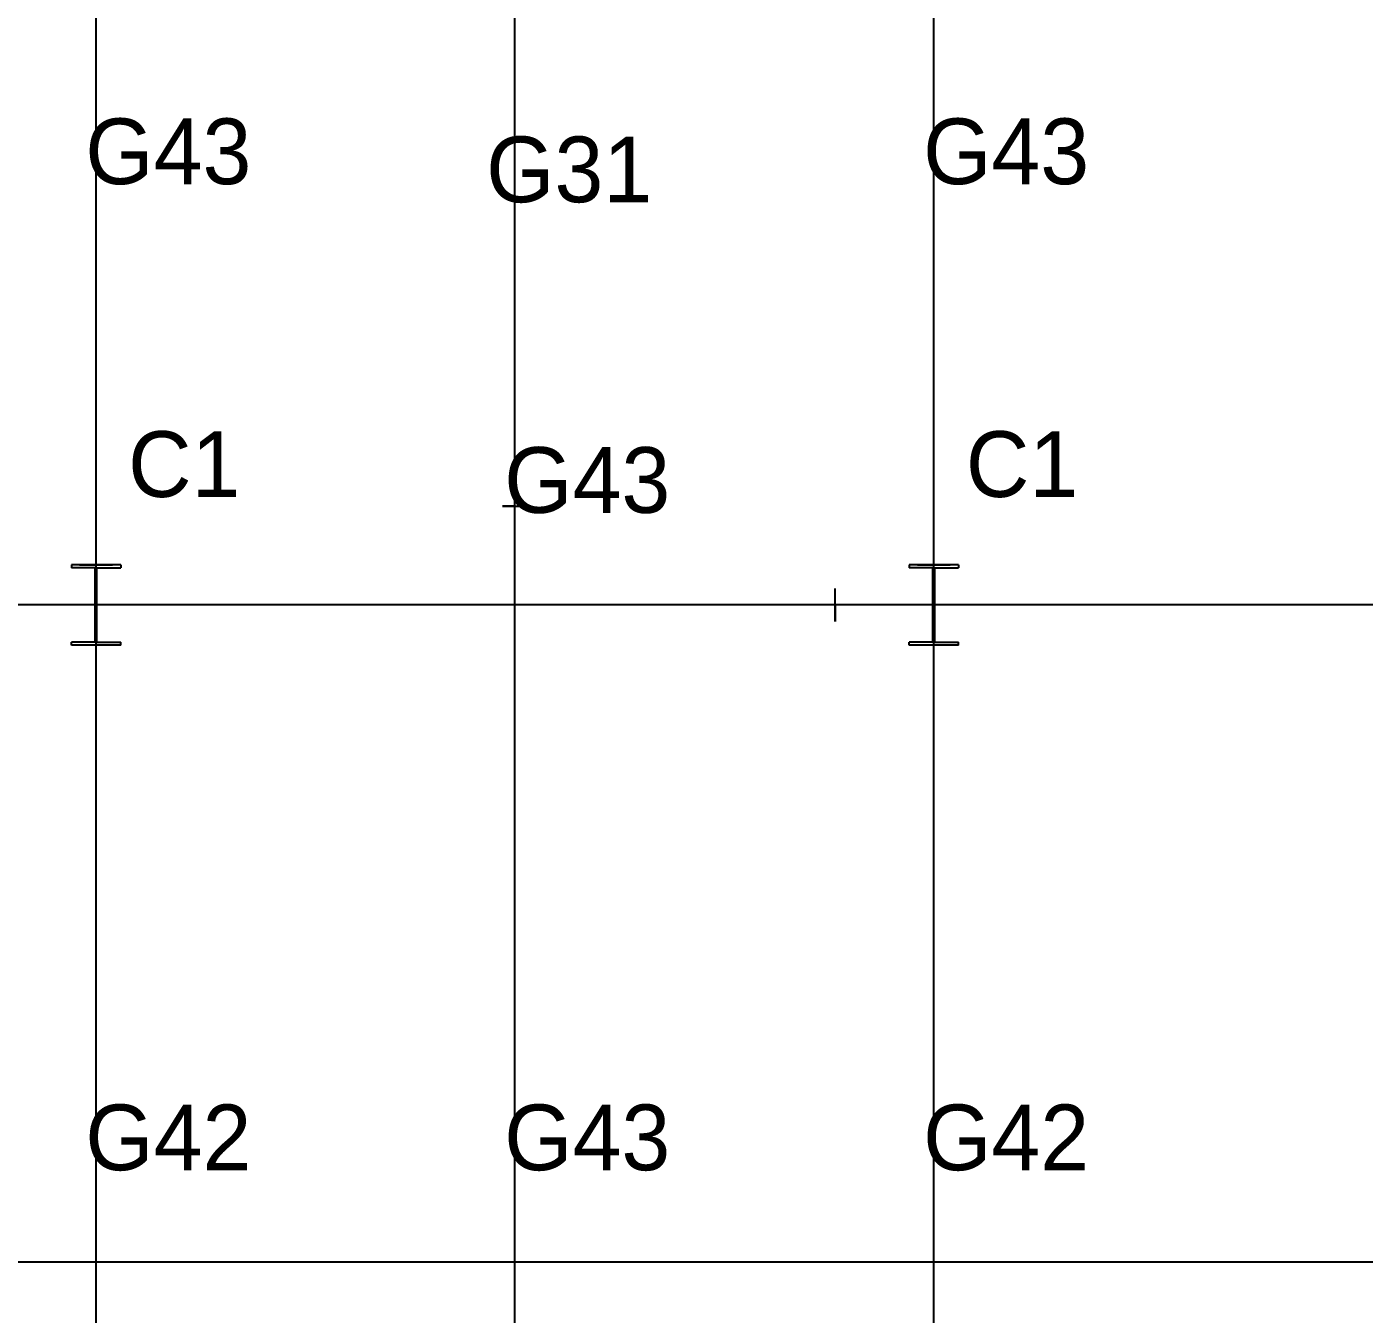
# Model space of a CAD drawing. Extents: x -150 to 68522, y -150 to 33063.
# Drawn here: x 34578 to 42720, y 7684 to 15518 of the extents above; entities that cross this region are included whole.
import ezdxf
from ezdxf.enums import TextEntityAlignment as Align

# ---------------------------------------------------------------- set-up
doc = ezdxf.new("R2010")
doc.units = 0
doc.layers.get('0').update_dxf_attribs({"color": 2, "linetype": 'CONTINUOUS'})

msp = doc.modelspace()

# ---------------------------------------------------------------- linework, layer by layer
for p, q in [((35000, 12000), (35000, 16000)), ((35000, 12000, 3330), (35000, 16000, 3330)), ((35000, 12000, 6460), (35000, 16000, 6460)), ((35000, 12000, 9590), (35000, 16000, 9590)), ((37550, 12000, 3330), (37550, 16000, 3330)), ((37550, 12000, 6460), (37550, 16000, 6460)), ((37550, 12000, 9590), (37550, 16000, 9590)), ((40100, 12000), (40100, 16000)), ((40100, 12000, 3330), (40100, 16000, 3330)), ((40100, 12000, 6460), (40100, 16000, 6460)), ((40100, 12000, 9590), (40100, 16000, 9590)), ((35000, 12000), (27500, 12000)), ((35000, 12000, 3330), (27500, 12000, 3330)), ((35000, 12000, 6460), (27500, 12000, 6460)), ((35000, 12000, 9590), (27500, 12000, 9590)), ((40100, 12000), (35000, 12000)), ((35000, 12000), (35000, 12000, 3330)), ((35000, 8000), (35000, 12000)), ((40100, 12000, 3330), (35000, 12000, 3330)), ((35000, 4000, 3330), (35000, 12000, 3330)), ((35000, 12000, 3330), (35000, 12000, 6460)), ((35000, 12000, 6460), (35000, 12000, 9590)), ((40100, 12000, 6460), (35000, 12000, 6460)), ((35000, 4000, 6460), (35000, 12000, 6460)), ((40100, 12000, 9590), (35000, 12000, 9590)), ((35000, 4000, 9590), (35000, 12000, 9590)), ((37550, 4000, 3330), (37550, 12000, 3330)), ((37550, 4000, 6460), (37550, 12000, 6460)), ((37550, 4000, 9590), (37550, 12000, 9590)), ((47600, 12000), (40100, 12000)), ((40100, 12000), (40100, 12000, 3330)), ((40100, 8000), (40100, 12000)), ((47600, 12000, 3330), (40100, 12000, 3330)), ((40100, 4000, 3330), (40100, 12000, 3330)), ((40100, 12000, 3330), (40100, 12000, 6460)), ((40100, 12000, 6460), (40100, 12000, 9590)), ((47600, 12000, 6460), (40100, 12000, 6460)), ((40100, 4000, 6460), (40100, 12000, 6460)), ((47600, 12000, 9590), (40100, 12000, 9590)), ((40100, 4000, 9590), (40100, 12000, 9590)), ((35000, 8000), (27500, 8000)), ((35000, 4000), (35000, 8000)), ((40100, 8000), (35000, 8000)), ((40100, 4000), (40100, 8000)), ((47600, 8000), (40100, 8000))]:
    msp.add_line(p, q)
at = {"layer": 'C1'}
for p, q in [((35150, 12244), (34850, 12244)), ((34850, 12244), (34850, 12226)), ((35150, 12244, 3330), (34850, 12244, 3330)), ((34850, 12244, 3330), (34850, 12226, 3330)), ((35150, 12244, 6460), (34850, 12244, 6460)), ((34850, 12244, 6460), (34850, 12226, 6460)), ((34994.5, 12226), (34850, 12226)), ((34994.5, 12226, 3330), (34850, 12226, 3330)), ((34994.5, 12226, 6460), (34850, 12226, 6460)), ((34994.5, 11774), (34994.5, 12226)), ((34994.5, 12226), (34994.5, 12226)), ((34994.5, 12226), (34994.5, 12226)), ((34994.5, 12226), (34994.5, 12226)), ((34994.5, 11774, 3330), (34994.5, 12226, 3330)), ((34994.5, 12226, 3330), (34994.5, 12226, 3330)), ((34994.5, 12226, 3330), (34994.5, 12226, 3330)), ((34994.5, 12226, 3330), (34994.5, 12226, 3330)), ((34994.5, 11774, 6460), (34994.5, 12226, 6460)), ((34994.5, 12226, 6460), (34994.5, 12226, 6460)), ((34994.5, 12226, 6460), (34994.5, 12226, 6460)), ((34994.5, 12226, 6460), (34994.5, 12226, 6460)), ((35005.5, 11774), (35005.5, 12226)), ((35005.5, 12226), (35005.5, 12226)), ((35005.5, 12226), (35005.5, 12226)), ((35005.5, 12226), (35005.5, 12226)), ((35005.5, 12226), (35150, 12226)), ((35005.5, 11774, 3330), (35005.5, 12226, 3330)), ((35005.5, 12226, 3330), (35005.5, 12226, 3330)), ((35005.5, 12226, 3330), (35005.5, 12226, 3330)), ((35005.5, 12226, 3330), (35005.5, 12226, 3330)), ((35005.5, 12226, 3330), (35150, 12226, 3330)), ((35005.5, 11774, 6460), (35005.5, 12226, 6460)), ((35005.5, 12226, 6460), (35005.5, 12226, 6460)), ((35005.5, 12226, 6460), (35005.5, 12226, 6460)), ((35005.5, 12226, 6460), (35005.5, 12226, 6460)), ((35005.5, 12226, 6460), (35150, 12226, 6460)), ((35150, 12244), (35150, 12226)), ((35150, 12244, 3330), (35150, 12226, 3330)), ((35150, 12244, 6460), (35150, 12226, 6460)), ((40250, 12244), (39950, 12244)), ((39950, 12244), (39950, 12226)), ((40250, 12244, 3330), (39950, 12244, 3330)), ((39950, 12244, 3330), (39950, 12226, 3330)), ((40250, 12244, 6460), (39950, 12244, 6460)), ((39950, 12244, 6460), (39950, 12226, 6460)), ((40094.5, 12226), (39950, 12226)), ((40094.5, 12226, 3330), (39950, 12226, 3330)), ((40094.5, 12226, 6460), (39950, 12226, 6460)), ((40094.5, 11774), (40094.5, 12226)), ((40094.5, 12226), (40094.5, 12226)), ((40094.5, 12226), (40094.5, 12226)), ((40094.5, 12226), (40094.5, 12226)), ((40094.5, 11774, 3330), (40094.5, 12226, 3330)), ((40094.5, 12226, 3330), (40094.5, 12226, 3330)), ((40094.5, 12226, 3330), (40094.5, 12226, 3330)), ((40094.5, 12226, 3330), (40094.5, 12226, 3330)), ((40094.5, 11774, 6460), (40094.5, 12226, 6460)), ((40094.5, 12226, 6460), (40094.5, 12226, 6460)), ((40094.5, 12226, 6460), (40094.5, 12226, 6460)), ((40094.5, 12226, 6460), (40094.5, 12226, 6460)), ((40105.5, 11774), (40105.5, 12226)), ((40105.5, 12226), (40105.5, 12226)), ((40105.5, 12226), (40105.5, 12226)), ((40105.5, 12226), (40105.5, 12226)), ((40105.5, 12226), (40250, 12226)), ((40105.5, 11774, 3330), (40105.5, 12226, 3330)), ((40105.5, 12226, 3330), (40105.5, 12226, 3330)), ((40105.5, 12226, 3330), (40105.5, 12226, 3330)), ((40105.5, 12226, 3330), (40105.5, 12226, 3330)), ((40105.5, 12226, 3330), (40250, 12226, 3330)), ((40105.5, 11774, 6460), (40105.5, 12226, 6460)), ((40105.5, 12226, 6460), (40105.5, 12226, 6460)), ((40105.5, 12226, 6460), (40105.5, 12226, 6460)), ((40105.5, 12226, 6460), (40105.5, 12226, 6460)), ((40105.5, 12226, 6460), (40250, 12226, 6460)), ((40250, 12244), (40250, 12226)), ((40250, 12244, 3330), (40250, 12226, 3330)), ((40250, 12244, 6460), (40250, 12226, 6460)), ((34994.5, 11774), (34850, 11774)), ((34850, 11756), (34850, 11774)), ((34994.5, 11774, 3330), (34850, 11774, 3330)), ((34850, 11756, 3330), (34850, 11774, 3330)), ((34994.5, 11774, 6460), (34850, 11774, 6460)), ((34850, 11756, 6460), (34850, 11774, 6460)), ((35150, 11756), (34850, 11756)), ((35150, 11756, 3330), (34850, 11756, 3330)), ((35150, 11756, 6460), (34850, 11756, 6460)), ((34994.5, 11774), (34994.5, 11774)), ((34994.5, 11774), (34994.5, 11774)), ((34994.5, 11774), (34994.5, 11774)), ((34994.5, 11774, 3330), (34994.5, 11774, 3330)), ((34994.5, 11774, 3330), (34994.5, 11774, 3330)), ((34994.5, 11774, 3330), (34994.5, 11774, 3330)), ((34994.5, 11774, 6460), (34994.5, 11774, 6460)), ((34994.5, 11774, 6460), (34994.5, 11774, 6460)), ((34994.5, 11774, 6460), (34994.5, 11774, 6460)), ((35005.5, 11774), (35005.5, 11774)), ((35005.5, 11774), (35005.5, 11774)), ((35005.5, 11774), (35005.5, 11774)), ((35005.5, 11774), (35150, 11774)), ((35005.5, 11774, 3330), (35005.5, 11774, 3330)), ((35005.5, 11774, 3330), (35005.5, 11774, 3330)), ((35005.5, 11774, 3330), (35005.5, 11774, 3330)), ((35005.5, 11774, 3330), (35150, 11774, 3330)), ((35005.5, 11774, 6460), (35005.5, 11774, 6460)), ((35005.5, 11774, 6460), (35005.5, 11774, 6460)), ((35005.5, 11774, 6460), (35005.5, 11774, 6460)), ((35005.5, 11774, 6460), (35150, 11774, 6460)), ((35150, 11756), (35150, 11774)), ((35150, 11756, 3330), (35150, 11774, 3330)), ((35150, 11756, 6460), (35150, 11774, 6460)), ((40094.5, 11774), (39950, 11774)), ((39950, 11756), (39950, 11774)), ((40094.5, 11774, 3330), (39950, 11774, 3330)), ((39950, 11756, 3330), (39950, 11774, 3330)), ((40094.5, 11774, 6460), (39950, 11774, 6460)), ((39950, 11756, 6460), (39950, 11774, 6460)), ((40250, 11756), (39950, 11756)), ((40250, 11756, 3330), (39950, 11756, 3330)), ((40250, 11756, 6460), (39950, 11756, 6460)), ((40094.5, 11774), (40094.5, 11774)), ((40094.5, 11774), (40094.5, 11774)), ((40094.5, 11774), (40094.5, 11774)), ((40094.5, 11774, 3330), (40094.5, 11774, 3330)), ((40094.5, 11774, 3330), (40094.5, 11774, 3330)), ((40094.5, 11774, 3330), (40094.5, 11774, 3330)), ((40094.5, 11774, 6460), (40094.5, 11774, 6460)), ((40094.5, 11774, 6460), (40094.5, 11774, 6460)), ((40094.5, 11774, 6460), (40094.5, 11774, 6460)), ((40105.5, 11774), (40105.5, 11774)), ((40105.5, 11774), (40105.5, 11774)), ((40105.5, 11774), (40105.5, 11774)), ((40105.5, 11774), (40250, 11774)), ((40105.5, 11774, 3330), (40105.5, 11774, 3330)), ((40105.5, 11774, 3330), (40105.5, 11774, 3330)), ((40105.5, 11774, 3330), (40105.5, 11774, 3330)), ((40105.5, 11774, 3330), (40250, 11774, 3330)), ((40105.5, 11774, 6460), (40105.5, 11774, 6460)), ((40105.5, 11774, 6460), (40105.5, 11774, 6460)), ((40105.5, 11774, 6460), (40105.5, 11774, 6460)), ((40105.5, 11774, 6460), (40250, 11774, 6460)), ((40250, 11756), (40250, 11774)), ((40250, 11756, 3330), (40250, 11774, 3330)), ((40250, 11756, 6460), (40250, 11774, 6460))]:
    msp.add_line(p, q, dxfattribs=at)
at = {"layer": 'G31', "extrusion": (0, 1, 0)}
for p, q in [((37475, 12600, 3480), (37625, 12600, 3480)), ((37475, 12600, 3180), (37625, 12600, 3180)), ((37546.75, 12600, 3471), (37475, 12600, 3471)), ((37475, 12600, 3480), (37475, 12600, 3471)), ((37546.75, 12600, 3189), (37475, 12600, 3189)), ((37475, 12600, 3180), (37475, 12600, 3189)), ((37475, 12600, 6610), (37625, 12600, 6610)), ((37475, 12600, 6310), (37625, 12600, 6310)), ((37546.75, 12600, 6601), (37475, 12600, 6601)), ((37475, 12600, 6610), (37475, 12600, 6601)), ((37546.75, 12600, 6319), (37475, 12600, 6319)), ((37475, 12600, 6310), (37475, 12600, 6319)), ((37475, 12600, 9740), (37625, 12600, 9740)), ((37475, 12600, 9440), (37625, 12600, 9440)), ((37546.75, 12600, 9731), (37475, 12600, 9731)), ((37475, 12600, 9740), (37475, 12600, 9731)), ((37546.75, 12600, 9449), (37475, 12600, 9449)), ((37475, 12600, 9440), (37475, 12600, 9449)), ((37546.75, 12600, 3189), (37546.75, 12600, 3471)), ((37546.75, 12600, 3471), (37546.75, 12600, 3471)), ((37546.75, 12600, 3189), (37546.75, 12600, 3189)), ((37546.75, 12600, 3471), (37546.75, 12600, 3471)), ((37546.75, 12600, 3189), (37546.75, 12600, 3189)), ((37546.75, 12600, 3471), (37546.75, 12600, 3471)), ((37546.75, 12600, 3189), (37546.75, 12600, 3189)), ((37546.75, 12600, 6319), (37546.75, 12600, 6601)), ((37546.75, 12600, 6601), (37546.75, 12600, 6601)), ((37546.75, 12600, 6319), (37546.75, 12600, 6319)), ((37546.75, 12600, 6601), (37546.75, 12600, 6601)), ((37546.75, 12600, 6319), (37546.75, 12600, 6319)), ((37546.75, 12600, 6601), (37546.75, 12600, 6601)), ((37546.75, 12600, 6319), (37546.75, 12600, 6319)), ((37546.75, 12600, 9449), (37546.75, 12600, 9731)), ((37546.75, 12600, 9731), (37546.75, 12600, 9731)), ((37546.75, 12600, 9449), (37546.75, 12600, 9449)), ((37546.75, 12600, 9731), (37546.75, 12600, 9731)), ((37546.75, 12600, 9449), (37546.75, 12600, 9449)), ((37546.75, 12600, 9731), (37546.75, 12600, 9731)), ((37546.75, 12600, 9449), (37546.75, 12600, 9449)), ((37553.25, 12600, 3189), (37553.25, 12600, 3471)), ((37553.25, 12600, 3189), (37553.25, 12600, 3189)), ((37553.25, 12600, 3471), (37553.25, 12600, 3471)), ((37553.25, 12600, 3189), (37553.25, 12600, 3189)), ((37553.25, 12600, 3471), (37553.25, 12600, 3471)), ((37553.25, 12600, 3189), (37553.25, 12600, 3189)), ((37553.25, 12600, 3471), (37553.25, 12600, 3471)), ((37553.25, 12600, 3471), (37625, 12600, 3471)), ((37553.25, 12600, 3189), (37625, 12600, 3189)), ((37553.25, 12600, 6319), (37553.25, 12600, 6601)), ((37553.25, 12600, 6319), (37553.25, 12600, 6319)), ((37553.25, 12600, 6601), (37553.25, 12600, 6601)), ((37553.25, 12600, 6319), (37553.25, 12600, 6319)), ((37553.25, 12600, 6601), (37553.25, 12600, 6601)), ((37553.25, 12600, 6319), (37553.25, 12600, 6319)), ((37553.25, 12600, 6601), (37553.25, 12600, 6601)), ((37553.25, 12600, 6601), (37625, 12600, 6601)), ((37553.25, 12600, 6319), (37625, 12600, 6319)), ((37553.25, 12600, 9449), (37553.25, 12600, 9731)), ((37553.25, 12600, 9449), (37553.25, 12600, 9449)), ((37553.25, 12600, 9731), (37553.25, 12600, 9731)), ((37553.25, 12600, 9449), (37553.25, 12600, 9449)), ((37553.25, 12600, 9731), (37553.25, 12600, 9731)), ((37553.25, 12600, 9449), (37553.25, 12600, 9449)), ((37553.25, 12600, 9731), (37553.25, 12600, 9731)), ((37553.25, 12600, 9731), (37625, 12600, 9731)), ((37553.25, 12600, 9449), (37625, 12600, 9449)), ((37625, 12600, 3480), (37625, 12600, 3471)), ((37625, 12600, 3180), (37625, 12600, 3189)), ((37625, 12600, 6610), (37625, 12600, 6601)), ((37625, 12600, 6310), (37625, 12600, 6319)), ((37625, 12600, 9740), (37625, 12600, 9731)), ((37625, 12600, 9440), (37625, 12600, 9449))]:
    msp.add_line(p, q, dxfattribs=at)
at = {"layer": 'G43', "extrusion": (0, 1, 0)}
for p, q in [((34900, 12244, 3530), (35100, 12244, 3530)), ((34900, 12244, 3130), (35100, 12244, 3130)), ((34996, 12244, 3517), (34900, 12244, 3517)), ((34900, 12244, 3530), (34900, 12244, 3517)), ((34996, 12244, 3143), (34900, 12244, 3143)), ((34900, 12244, 3130), (34900, 12244, 3143)), ((34900, 12244, 6660), (35100, 12244, 6660)), ((34900, 12244, 6260), (35100, 12244, 6260)), ((34996, 12244, 6647), (34900, 12244, 6647)), ((34900, 12244, 6660), (34900, 12244, 6647)), ((34996, 12244, 6273), (34900, 12244, 6273)), ((34900, 12244, 6260), (34900, 12244, 6273)), ((34900, 12244, 9790), (35100, 12244, 9790)), ((34900, 12244, 9390), (35100, 12244, 9390)), ((34996, 12244, 9777), (34900, 12244, 9777)), ((34900, 12244, 9790), (34900, 12244, 9777)), ((34996, 12244, 9403), (34900, 12244, 9403)), ((34900, 12244, 9390), (34900, 12244, 9403)), ((34996, 12244, 3143), (34996, 12244, 3517)), ((34996, 12244, 3517), (34996, 12244, 3517)), ((34996, 12244, 3143), (34996, 12244, 3143)), ((34996, 12244, 3517), (34996, 12244, 3517)), ((34996, 12244, 3143), (34996, 12244, 3143)), ((34996, 12244, 3517), (34996, 12244, 3517)), ((34996, 12244, 3143), (34996, 12244, 3143)), ((34996, 12244, 6273), (34996, 12244, 6647)), ((34996, 12244, 6647), (34996, 12244, 6647)), ((34996, 12244, 6273), (34996, 12244, 6273)), ((34996, 12244, 6647), (34996, 12244, 6647)), ((34996, 12244, 6273), (34996, 12244, 6273)), ((34996, 12244, 6647), (34996, 12244, 6647)), ((34996, 12244, 6273), (34996, 12244, 6273)), ((34996, 12244, 9403), (34996, 12244, 9777)), ((34996, 12244, 9777), (34996, 12244, 9777)), ((34996, 12244, 9403), (34996, 12244, 9403)), ((34996, 12244, 9777), (34996, 12244, 9777)), ((34996, 12244, 9403), (34996, 12244, 9403)), ((34996, 12244, 9777), (34996, 12244, 9777)), ((34996, 12244, 9403), (34996, 12244, 9403)), ((35004, 12244, 3143), (35004, 12244, 3517)), ((35004, 12244, 3143), (35004, 12244, 3143)), ((35004, 12244, 3517), (35004, 12244, 3517)), ((35004, 12244, 3143), (35004, 12244, 3143)), ((35004, 12244, 3517), (35004, 12244, 3517)), ((35004, 12244, 3143), (35004, 12244, 3143)), ((35004, 12244, 3517), (35004, 12244, 3517)), ((35004, 12244, 3517), (35100, 12244, 3517)), ((35004, 12244, 3143), (35100, 12244, 3143)), ((35004, 12244, 6273), (35004, 12244, 6647)), ((35004, 12244, 6273), (35004, 12244, 6273)), ((35004, 12244, 6647), (35004, 12244, 6647)), ((35004, 12244, 6273), (35004, 12244, 6273)), ((35004, 12244, 6647), (35004, 12244, 6647)), ((35004, 12244, 6273), (35004, 12244, 6273)), ((35004, 12244, 6647), (35004, 12244, 6647)), ((35004, 12244, 6647), (35100, 12244, 6647)), ((35004, 12244, 6273), (35100, 12244, 6273)), ((35004, 12244, 9403), (35004, 12244, 9777)), ((35004, 12244, 9403), (35004, 12244, 9403)), ((35004, 12244, 9777), (35004, 12244, 9777)), ((35004, 12244, 9403), (35004, 12244, 9403)), ((35004, 12244, 9777), (35004, 12244, 9777)), ((35004, 12244, 9403), (35004, 12244, 9403)), ((35004, 12244, 9777), (35004, 12244, 9777)), ((35004, 12244, 9777), (35100, 12244, 9777)), ((35004, 12244, 9403), (35100, 12244, 9403)), ((35100, 12244, 3530), (35100, 12244, 3517)), ((35100, 12244, 3130), (35100, 12244, 3143)), ((35100, 12244, 6660), (35100, 12244, 6647)), ((35100, 12244, 6260), (35100, 12244, 6273)), ((35100, 12244, 9790), (35100, 12244, 9777)), ((35100, 12244, 9390), (35100, 12244, 9403)), ((40000, 12244, 3530), (40200, 12244, 3530)), ((40000, 12244, 3130), (40200, 12244, 3130)), ((40096, 12244, 3517), (40000, 12244, 3517)), ((40000, 12244, 3530), (40000, 12244, 3517)), ((40096, 12244, 3143), (40000, 12244, 3143)), ((40000, 12244, 3130), (40000, 12244, 3143)), ((40000, 12244, 6660), (40200, 12244, 6660)), ((40000, 12244, 6260), (40200, 12244, 6260)), ((40096, 12244, 6647), (40000, 12244, 6647)), ((40000, 12244, 6660), (40000, 12244, 6647)), ((40096, 12244, 6273), (40000, 12244, 6273)), ((40000, 12244, 6260), (40000, 12244, 6273)), ((40000, 12244, 9790), (40200, 12244, 9790)), ((40000, 12244, 9390), (40200, 12244, 9390)), ((40096, 12244, 9777), (40000, 12244, 9777)), ((40000, 12244, 9790), (40000, 12244, 9777)), ((40096, 12244, 9403), (40000, 12244, 9403)), ((40000, 12244, 9390), (40000, 12244, 9403)), ((40096, 12244, 3143), (40096, 12244, 3517)), ((40096, 12244, 3517), (40096, 12244, 3517)), ((40096, 12244, 3143), (40096, 12244, 3143)), ((40096, 12244, 3517), (40096, 12244, 3517)), ((40096, 12244, 3143), (40096, 12244, 3143)), ((40096, 12244, 3517), (40096, 12244, 3517)), ((40096, 12244, 3143), (40096, 12244, 3143)), ((40096, 12244, 6273), (40096, 12244, 6647)), ((40096, 12244, 6647), (40096, 12244, 6647)), ((40096, 12244, 6273), (40096, 12244, 6273)), ((40096, 12244, 6647), (40096, 12244, 6647)), ((40096, 12244, 6273), (40096, 12244, 6273)), ((40096, 12244, 6647), (40096, 12244, 6647)), ((40096, 12244, 6273), (40096, 12244, 6273)), ((40096, 12244, 9403), (40096, 12244, 9777)), ((40096, 12244, 9777), (40096, 12244, 9777)), ((40096, 12244, 9403), (40096, 12244, 9403)), ((40096, 12244, 9777), (40096, 12244, 9777)), ((40096, 12244, 9403), (40096, 12244, 9403)), ((40096, 12244, 9777), (40096, 12244, 9777)), ((40096, 12244, 9403), (40096, 12244, 9403)), ((40104, 12244, 3143), (40104, 12244, 3517)), ((40104, 12244, 3143), (40104, 12244, 3143)), ((40104, 12244, 3517), (40104, 12244, 3517)), ((40104, 12244, 3143), (40104, 12244, 3143)), ((40104, 12244, 3517), (40104, 12244, 3517)), ((40104, 12244, 3143), (40104, 12244, 3143)), ((40104, 12244, 3517), (40104, 12244, 3517)), ((40104, 12244, 3517), (40200, 12244, 3517)), ((40104, 12244, 3143), (40200, 12244, 3143)), ((40104, 12244, 6273), (40104, 12244, 6647)), ((40104, 12244, 6273), (40104, 12244, 6273)), ((40104, 12244, 6647), (40104, 12244, 6647)), ((40104, 12244, 6273), (40104, 12244, 6273)), ((40104, 12244, 6647), (40104, 12244, 6647)), ((40104, 12244, 6273), (40104, 12244, 6273)), ((40104, 12244, 6647), (40104, 12244, 6647)), ((40104, 12244, 6647), (40200, 12244, 6647)), ((40104, 12244, 6273), (40200, 12244, 6273)), ((40104, 12244, 9403), (40104, 12244, 9777)), ((40104, 12244, 9403), (40104, 12244, 9403)), ((40104, 12244, 9777), (40104, 12244, 9777)), ((40104, 12244, 9403), (40104, 12244, 9403)), ((40104, 12244, 9777), (40104, 12244, 9777)), ((40104, 12244, 9403), (40104, 12244, 9403)), ((40104, 12244, 9777), (40104, 12244, 9777)), ((40104, 12244, 9777), (40200, 12244, 9777)), ((40104, 12244, 9403), (40200, 12244, 9403)), ((40200, 12244, 3530), (40200, 12244, 3517)), ((40200, 12244, 3130), (40200, 12244, 3143)), ((40200, 12244, 6660), (40200, 12244, 6647)), ((40200, 12244, 6260), (40200, 12244, 6273)), ((40200, 12244, 9790), (40200, 12244, 9777)), ((40200, 12244, 9390), (40200, 12244, 9403))]:
    msp.add_line(p, q, dxfattribs=at)
at = {"layer": 'G43', "extrusion": (-1, 0, 0)}
for p, q in [((39500, 11900, 3530), (39500, 12100, 3530)), ((39500, 11900, 3130), (39500, 12100, 3130)), ((39500, 12004, 3517), (39500, 12100, 3517)), ((39500, 12100, 3530), (39500, 12100, 3517)), ((39500, 12004, 3143), (39500, 12100, 3143)), ((39500, 12100, 3130), (39500, 12100, 3143)), ((39500, 11900, 6660), (39500, 12100, 6660)), ((39500, 11900, 6260), (39500, 12100, 6260)), ((39500, 12004, 6647), (39500, 12100, 6647)), ((39500, 12100, 6660), (39500, 12100, 6647)), ((39500, 12004, 6273), (39500, 12100, 6273)), ((39500, 12100, 6260), (39500, 12100, 6273)), ((39500, 11900, 9790), (39500, 12100, 9790)), ((39500, 11900, 9390), (39500, 12100, 9390)), ((39500, 12004, 9777), (39500, 12100, 9777)), ((39500, 12100, 9790), (39500, 12100, 9777)), ((39500, 12004, 9403), (39500, 12100, 9403)), ((39500, 12100, 9390), (39500, 12100, 9403)), ((39500, 12004, 3143), (39500, 12004, 3517)), ((39500, 12004, 3143), (39500, 12004, 3143)), ((39500, 12004, 3517), (39500, 12004, 3517)), ((39500, 12004, 3143), (39500, 12004, 3143)), ((39500, 12004, 3517), (39500, 12004, 3517)), ((39500, 12004, 3143), (39500, 12004, 3143)), ((39500, 12004, 3517), (39500, 12004, 3517)), ((39500, 12004, 6273), (39500, 12004, 6647)), ((39500, 12004, 6273), (39500, 12004, 6273)), ((39500, 12004, 6647), (39500, 12004, 6647)), ((39500, 12004, 6273), (39500, 12004, 6273)), ((39500, 12004, 6647), (39500, 12004, 6647)), ((39500, 12004, 6273), (39500, 12004, 6273)), ((39500, 12004, 6647), (39500, 12004, 6647)), ((39500, 12004, 9403), (39500, 12004, 9777)), ((39500, 12004, 9403), (39500, 12004, 9403)), ((39500, 12004, 9777), (39500, 12004, 9777)), ((39500, 12004, 9403), (39500, 12004, 9403)), ((39500, 12004, 9777), (39500, 12004, 9777)), ((39500, 12004, 9403), (39500, 12004, 9403)), ((39500, 12004, 9777), (39500, 12004, 9777)), ((39500, 11996, 3143), (39500, 11996, 3517)), ((39500, 11996, 3517), (39500, 11996, 3517)), ((39500, 11996, 3143), (39500, 11996, 3143)), ((39500, 11996, 3517), (39500, 11996, 3517)), ((39500, 11996, 3143), (39500, 11996, 3143)), ((39500, 11996, 3517), (39500, 11996, 3517)), ((39500, 11996, 3143), (39500, 11996, 3143)), ((39500, 11996, 3517), (39500, 11900, 3517)), ((39500, 11996, 3143), (39500, 11900, 3143)), ((39500, 11996, 6273), (39500, 11996, 6647)), ((39500, 11996, 6647), (39500, 11996, 6647)), ((39500, 11996, 6273), (39500, 11996, 6273)), ((39500, 11996, 6647), (39500, 11996, 6647)), ((39500, 11996, 6273), (39500, 11996, 6273)), ((39500, 11996, 6647), (39500, 11996, 6647)), ((39500, 11996, 6273), (39500, 11996, 6273)), ((39500, 11996, 6647), (39500, 11900, 6647)), ((39500, 11996, 6273), (39500, 11900, 6273)), ((39500, 11996, 9403), (39500, 11996, 9777)), ((39500, 11996, 9777), (39500, 11996, 9777)), ((39500, 11996, 9403), (39500, 11996, 9403)), ((39500, 11996, 9777), (39500, 11996, 9777)), ((39500, 11996, 9403), (39500, 11996, 9403)), ((39500, 11996, 9777), (39500, 11996, 9777)), ((39500, 11996, 9403), (39500, 11996, 9403)), ((39500, 11996, 9777), (39500, 11900, 9777)), ((39500, 11996, 9403), (39500, 11900, 9403)), ((39500, 11900, 3530), (39500, 11900, 3517)), ((39500, 11900, 3130), (39500, 11900, 3143)), ((39500, 11900, 6660), (39500, 11900, 6647)), ((39500, 11900, 6260), (39500, 11900, 6273)), ((39500, 11900, 9790), (39500, 11900, 9777)), ((39500, 11900, 9390), (39500, 11900, 9403))]:
    msp.add_line(p, q, dxfattribs=at)

# ---------------------------------------------------------------- texts
at = {"layer": 'x', "extrusion": (-1, 0, 0)}
for s, p in [('G43', (-14440, 3330, -35440)), ('G43', (-14440, 6460, -35440)), ('G43', (-14440, 9590, -35440)), ('G43', (-14440, 3330, -40540)), ('G43', (-14440, 6460, -40540)), ('G43', (-14440, 9590, -40540)), ('G31', (-14330, 3330, -37880)), ('G31', (-14330, 6460, -37880)), ('G31', (-14330, 9590, -37880)), ('G43', (-12440, 3330, -37990)), ('G43', (-12440, 6460, -37990)), ('G43', (-12440, 9590, -37990)), ('C1', (-12536.8, 1665, -35536.8)), ('C1', (-12536.8, 4895, -35536.8)), ('C1', (-12536.8, 8025, -35536.8)), ('C1', (-12536.8, 1665, -40636.8)), ('C1', (-12536.8, 4895, -40636.8)), ('C1', (-12536.8, 8025, -40636.8)), ('G42', (-8440, 3330, -35440)), ('G42', (-8440, 6460, -35440)), ('G42', (-8440, 9590, -35440)), ('G43', (-8440, 3330, -37990)), ('G43', (-8440, 6460, -37990)), ('G43', (-8440, 9590, -37990)), ('G42', (-8440, 3330, -40540)), ('G42', (-8440, 6460, -40540)), ('G42', (-8440, 9590, -40540))]:
    msp.add_text(s, height=400, dxfattribs=at).set_placement(p, align=Align.BOTTOM_CENTER)
at = {"layer": 'y', "extrusion": (0, -1, 0)}
for s, p in [('G43', (35440, 3330, -14440)), ('G43', (35440, 6460, -14440)), ('G43', (35440, 9590, -14440)), ('G43', (40540, 3330, -14440)), ('G43', (40540, 6460, -14440)), ('G43', (40540, 9590, -14440)), ('G31', (37880, 3330, -14330)), ('G31', (37880, 6460, -14330)), ('G31', (37880, 9590, -14330)), ('C1', (35536.8, 1665, -12536.8)), ('C1', (35536.8, 4895, -12536.8)), ('C1', (35536.8, 8025, -12536.8)), ('C1', (40636.8, 1665, -12536.8)), ('C1', (40636.8, 4895, -12536.8)), ('C1', (40636.8, 8025, -12536.8)), ('G43', (37990, 3330, -12440)), ('G43', (37990, 6460, -12440)), ('G43', (37990, 9590, -12440)), ('G42', (35440, 3330, -8440)), ('G42', (35440, 6460, -8440)), ('G42', (35440, 9590, -8440)), ('G43', (37990, 3330, -8440)), ('G43', (37990, 6460, -8440)), ('G43', (37990, 9590, -8440)), ('G42', (40540, 3330, -8440)), ('G42', (40540, 6460, -8440)), ('G42', (40540, 9590, -8440))]:
    msp.add_text(s, height=400, dxfattribs=at).set_placement(p, align=Align.BOTTOM_CENTER)
at = {"layer": 'z'}
for s, p in [('G43', (35440, 14440, 3330)), ('G43', (35440, 14440, 6460)), ('G43', (35440, 14440, 9590)), ('G43', (40540, 14440, 3330)), ('G43', (40540, 14440, 6460)), ('G43', (40540, 14440, 9590)), ('G31', (37880, 14330, 3330)), ('G31', (37880, 14330, 6460)), ('G31', (37880, 14330, 9590)), ('C1', (35536.8, 12536.8, 3330)), ('C1', (35536.8, 12536.8, 6460)), ('C1', (35536.8, 12536.8, 9590)), ('C1', (40636.8, 12536.8, 3330)), ('C1', (40636.8, 12536.8, 6460)), ('C1', (40636.8, 12536.8, 9590)), ('G43', (37990, 12440, 3330)), ('G43', (37990, 12440, 6460)), ('G43', (37990, 12440, 9590)), ('G42', (35440, 8440, 3330)), ('G42', (35440, 8440, 6460)), ('G42', (35440, 8440, 9590)), ('G43', (37990, 8440, 3330)), ('G43', (37990, 8440, 6460)), ('G43', (37990, 8440, 9590)), ('G42', (40540, 8440, 3330)), ('G42', (40540, 8440, 6460)), ('G42', (40540, 8440, 9590))]:
    msp.add_text(s, height=400, dxfattribs=at).set_placement(p, align=Align.BOTTOM_CENTER)

doc.saveas('drawing.dxf')
